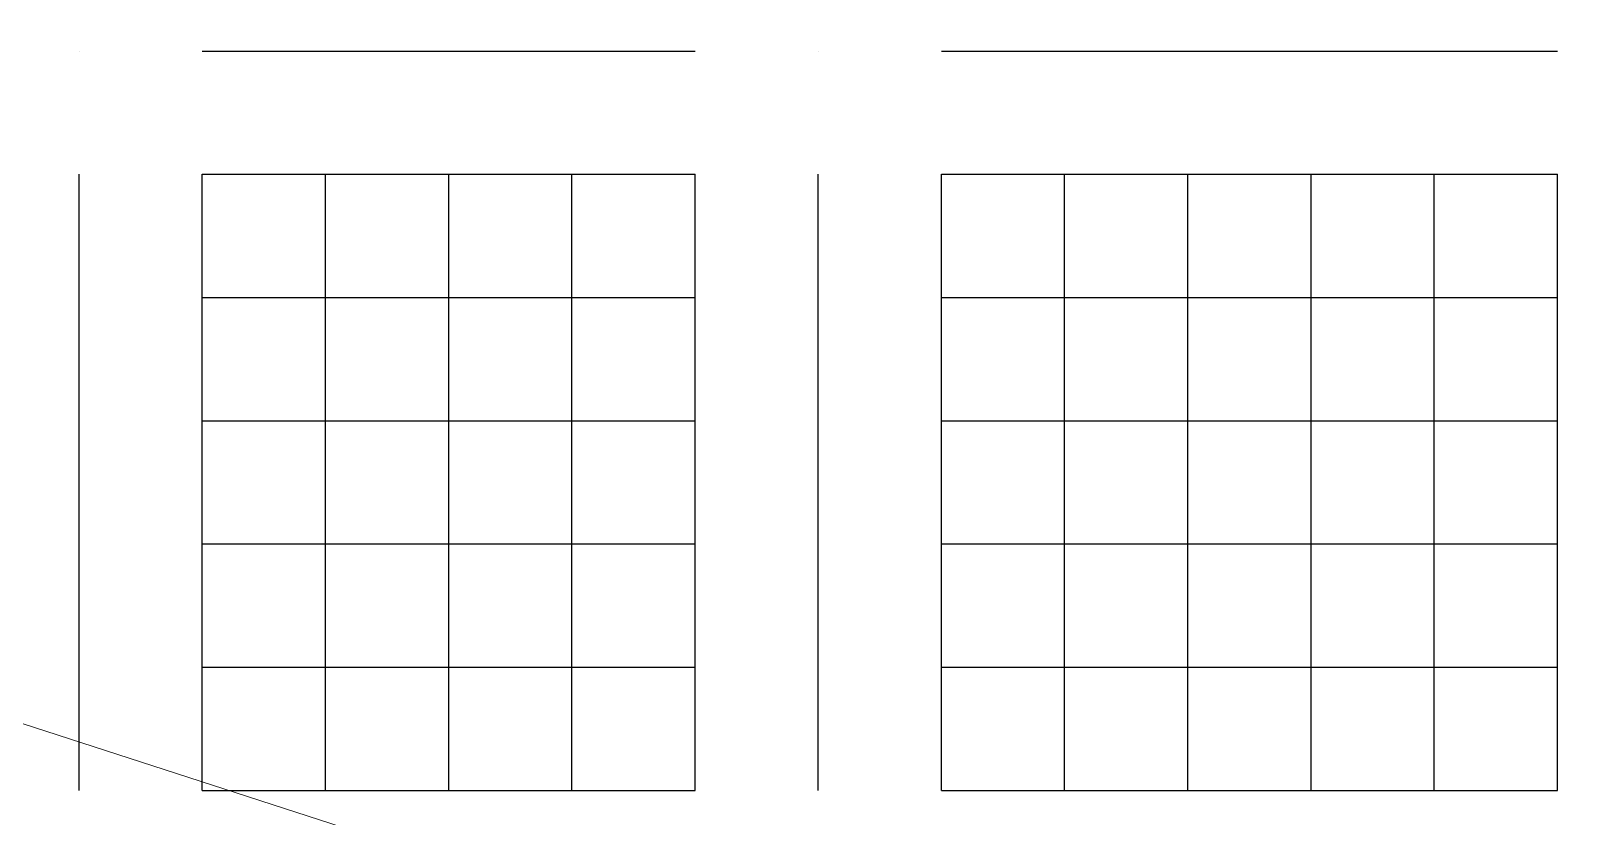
# Model space of a CAD drawing. Header units: millimetres. Extents: x 6 to 745025, y -1528 to 119936.
# Drawn here: x 178.052 to 178.585, y 109.267 to 109.537 of the extents above; entities that cross this region are included whole.
import ezdxf

# ---------------------------------------------------------------- set-up
doc = ezdxf.new("R2010")
doc.units = ezdxf.units.MM
doc.header["$MEASUREMENT"] = 0
doc.layers.get('0').update_dxf_attribs({"linetype": 'CONTINUOUS'})

msp = doc.modelspace()

# ---------------------------------------------------------------- linework, layer by layer
at = {"color": 0, "linetype": 'Continuous', "lineweight": 25, "true_color": 0x000005}
for p, q in [((178.06811, 109.53044), (178.06811, 109.53044)), ((178.06811, 109.53044), (178.06811, 109.53044)), ((178.06811, 109.53044), (178.06811, 109.53044)), ((178.06811, 109.53044), (178.06811, 109.53044)), ((178.06811, 109.53044), (178.06811, 109.53044)), ((178.06811, 109.53044), (178.06811, 109.53044)), ((178.06811, 109.53044), (178.06811, 109.53044)), ((178.06811, 109.53044), (178.06811, 109.53044)), ((178.06811, 109.53044), (178.06811, 109.53044)), ((178.06811, 109.53044), (178.06811, 109.53044)), ((178.06811, 109.53044), (178.06811, 109.53044)), ((178.06811, 109.53044), (178.06811, 109.53044)), ((178.06811, 109.53044), (178.06811, 109.53044)), ((178.06811, 109.53044), (178.06811, 109.53044)), ((178.11044, 109.53044), (178.11044, 109.53044)), ((178.11044, 109.53044), (178.11044, 109.53044)), ((178.11044, 109.53044), (178.11044, 109.53044)), ((178.11044, 109.53044), (178.11044, 109.53044)), ((178.11044, 109.53044), (178.11044, 109.53044)), ((178.11044, 109.53044), (178.11044, 109.53044)), ((178.11044, 109.53044), (178.11044, 109.53044)), ((178.11044, 109.53044), (178.11044, 109.53044)), ((178.15277, 109.53044), (178.15277, 109.53044)), ((178.15277, 109.53044), (178.15277, 109.53044)), ((178.15277, 109.53044), (178.15277, 109.53044)), ((178.15277, 109.53044), (178.15277, 109.53044)), ((178.15277, 109.53044), (178.15277, 109.53044)), ((178.15277, 109.53044), (178.15277, 109.53044)), ((178.15277, 109.53044), (178.15277, 109.53044)), ((178.19511, 109.53044), (178.19511, 109.53044)), ((178.19511, 109.53044), (178.19511, 109.53044)), ((178.19511, 109.53044), (178.19511, 109.53044)), ((178.19511, 109.53044), (178.19511, 109.53044)), ((178.19511, 109.53044), (178.19511, 109.53044)), ((178.19511, 109.53044), (178.19511, 109.53044)), ((178.19511, 109.53044), (178.19511, 109.53044)), ((178.23744, 109.53044), (178.23744, 109.53044)), ((178.23744, 109.53044), (178.23744, 109.53044)), ((178.23744, 109.53044), (178.23744, 109.53044)), ((178.23744, 109.53044), (178.23744, 109.53044)), ((178.23744, 109.53044), (178.23744, 109.53044)), ((178.23744, 109.53044), (178.23744, 109.53044)), ((178.23744, 109.53044), (178.23744, 109.53044)), ((178.27977, 109.53044), (178.27977, 109.53044)), ((178.27977, 109.53044), (178.27977, 109.53044)), ((178.27977, 109.53044), (178.27977, 109.53044)), ((178.27977, 109.53044), (178.27977, 109.53044)), ((178.27977, 109.53044), (178.27977, 109.53044)), ((178.27977, 109.53044), (178.27977, 109.53044)), ((178.27977, 109.53044), (178.27977, 109.53044)), ((178.32211, 109.53044), (178.32211, 109.53044)), ((178.32211, 109.53044), (178.32211, 109.53044)), ((178.32211, 109.53044), (178.32211, 109.53044)), ((178.32211, 109.53044), (178.32211, 109.53044)), ((178.32211, 109.53044), (178.32211, 109.53044)), ((178.32211, 109.53044), (178.32211, 109.53044)), ((178.32211, 109.53044), (178.32211, 109.53044)), ((178.32211, 109.53044), (178.32211, 109.53044)), ((178.32211, 109.53044), (178.32211, 109.53044)), ((178.32211, 109.53044), (178.32211, 109.53044)), ((178.32211, 109.53044), (178.32211, 109.53044)), ((178.32211, 109.53044), (178.32211, 109.53044)), ((178.32211, 109.53044), (178.32211, 109.53044)), ((178.32211, 109.53044), (178.32211, 109.53044)), ((178.36444, 109.53044), (178.36444, 109.53044)), ((178.36444, 109.53044), (178.36444, 109.53044)), ((178.36444, 109.53044), (178.36444, 109.53044)), ((178.36444, 109.53044), (178.36444, 109.53044)), ((178.36444, 109.53044), (178.36444, 109.53044)), ((178.36444, 109.53044), (178.36444, 109.53044)), ((178.36444, 109.53044), (178.36444, 109.53044)), ((178.36444, 109.53044), (178.36444, 109.53044)), ((178.40677, 109.53044), (178.40677, 109.53044)), ((178.40677, 109.53044), (178.40677, 109.53044)), ((178.40677, 109.53044), (178.40677, 109.53044)), ((178.40677, 109.53044), (178.40677, 109.53044)), ((178.40677, 109.53044), (178.40677, 109.53044)), ((178.40677, 109.53044), (178.40677, 109.53044)), ((178.40677, 109.53044), (178.40677, 109.53044)), ((178.44911, 109.53044), (178.44911, 109.53044)), ((178.44911, 109.53044), (178.44911, 109.53044)), ((178.44911, 109.53044), (178.44911, 109.53044)), ((178.44911, 109.53044), (178.44911, 109.53044)), ((178.44911, 109.53044), (178.44911, 109.53044)), ((178.44911, 109.53044), (178.44911, 109.53044)), ((178.44911, 109.53044), (178.44911, 109.53044)), ((178.49144, 109.53044), (178.49144, 109.53044)), ((178.49144, 109.53044), (178.49144, 109.53044)), ((178.49144, 109.53044), (178.49144, 109.53044)), ((178.49144, 109.53044), (178.49144, 109.53044)), ((178.49144, 109.53044), (178.49144, 109.53044)), ((178.49144, 109.53044), (178.49144, 109.53044)), ((178.49144, 109.53044), (178.49144, 109.53044)), ((178.53377, 109.53044), (178.53377, 109.53044)), ((178.53377, 109.53044), (178.53377, 109.53044)), ((178.53377, 109.53044), (178.53377, 109.53044)), ((178.53377, 109.53044), (178.53377, 109.53044)), ((178.53377, 109.53044), (178.53377, 109.53044)), ((178.53377, 109.53044), (178.53377, 109.53044)), ((178.53377, 109.53044), (178.53377, 109.53044)), ((178.57611, 109.53044), (178.57611, 109.53044)), ((178.57611, 109.53044), (178.57611, 109.53044)), ((178.57611, 109.53044), (178.57611, 109.53044)), ((178.57611, 109.53044), (178.57611, 109.53044)), ((178.57611, 109.53044), (178.57611, 109.53044)), ((178.57611, 109.53044), (178.57611, 109.53044)), ((178.57611, 109.53044), (178.57611, 109.53044)), ((178.06811, 109.48811), (178.06811, 109.48811)), ((178.06811, 109.48811), (178.06811, 109.48811)), ((178.06811, 109.48811), (178.06811, 109.48811)), ((178.06811, 109.48811), (178.06811, 109.48811)), ((178.06811, 109.48811), (178.06811, 109.48811)), ((178.06811, 109.48811), (178.06811, 109.48811)), ((178.06811, 109.48811), (178.06811, 109.48811)), ((178.32211, 109.48811), (178.32211, 109.48811)), ((178.32211, 109.48811), (178.32211, 109.48811)), ((178.32211, 109.48811), (178.32211, 109.48811)), ((178.32211, 109.48811), (178.32211, 109.48811)), ((178.32211, 109.48811), (178.32211, 109.48811)), ((178.32211, 109.48811), (178.32211, 109.48811)), ((178.32211, 109.48811), (178.32211, 109.48811)), ((178.06811, 109.44578), (178.06811, 109.44578)), ((178.06811, 109.44578), (178.06811, 109.44578)), ((178.06811, 109.44578), (178.06811, 109.44578)), ((178.06811, 109.44578), (178.06811, 109.44578)), ((178.06811, 109.44578), (178.06811, 109.44578)), ((178.06811, 109.44578), (178.06811, 109.44578)), ((178.06811, 109.44578), (178.06811, 109.44578)), ((178.32211, 109.44578), (178.32211, 109.44578)), ((178.32211, 109.44578), (178.32211, 109.44578)), ((178.32211, 109.44578), (178.32211, 109.44578)), ((178.32211, 109.44578), (178.32211, 109.44578)), ((178.32211, 109.44578), (178.32211, 109.44578)), ((178.32211, 109.44578), (178.32211, 109.44578)), ((178.32211, 109.44578), (178.32211, 109.44578)), ((178.06811, 109.40344), (178.06811, 109.40344)), ((178.06811, 109.40344), (178.06811, 109.40344)), ((178.06811, 109.40344), (178.06811, 109.40344)), ((178.06811, 109.40344), (178.06811, 109.40344)), ((178.06811, 109.40344), (178.06811, 109.40344)), ((178.06811, 109.40344), (178.06811, 109.40344)), ((178.06811, 109.40344), (178.06811, 109.40344)), ((178.32211, 109.40344), (178.32211, 109.40344)), ((178.32211, 109.40344), (178.32211, 109.40344)), ((178.32211, 109.40344), (178.32211, 109.40344)), ((178.32211, 109.40344), (178.32211, 109.40344)), ((178.32211, 109.40344), (178.32211, 109.40344)), ((178.32211, 109.40344), (178.32211, 109.40344)), ((178.32211, 109.40344), (178.32211, 109.40344)), ((178.06811, 109.36111), (178.06811, 109.36111)), ((178.06811, 109.36111), (178.06811, 109.36111)), ((178.06811, 109.36111), (178.06811, 109.36111)), ((178.06811, 109.36111), (178.06811, 109.36111)), ((178.06811, 109.36111), (178.06811, 109.36111)), ((178.06811, 109.36111), (178.06811, 109.36111)), ((178.06811, 109.36111), (178.06811, 109.36111)), ((178.32211, 109.36111), (178.32211, 109.36111)), ((178.32211, 109.36111), (178.32211, 109.36111)), ((178.32211, 109.36111), (178.32211, 109.36111)), ((178.32211, 109.36111), (178.32211, 109.36111)), ((178.32211, 109.36111), (178.32211, 109.36111)), ((178.32211, 109.36111), (178.32211, 109.36111)), ((178.32211, 109.36111), (178.32211, 109.36111)), ((178.06811, 109.31878), (178.06811, 109.31878)), ((178.06811, 109.31878), (178.06811, 109.31878)), ((178.06811, 109.31878), (178.06811, 109.31878)), ((178.06811, 109.31878), (178.06811, 109.31878)), ((178.06811, 109.31878), (178.06811, 109.31878)), ((178.06811, 109.31878), (178.06811, 109.31878)), ((178.06811, 109.31878), (178.06811, 109.31878)), ((178.32211, 109.31878), (178.32211, 109.31878)), ((178.32211, 109.31878), (178.32211, 109.31878)), ((178.32211, 109.31878), (178.32211, 109.31878)), ((178.32211, 109.31878), (178.32211, 109.31878)), ((178.32211, 109.31878), (178.32211, 109.31878)), ((178.32211, 109.31878), (178.32211, 109.31878)), ((178.32211, 109.31878), (178.32211, 109.31878)), ((178.06811, 109.27644), (178.06811, 109.27644)), ((178.06811, 109.27644), (178.06811, 109.27644)), ((178.06811, 109.27644), (178.06811, 109.27644)), ((178.32211, 109.27644), (178.32211, 109.27644)), ((178.32211, 109.27644), (178.32211, 109.27644)), ((178.32211, 109.27644), (178.32211, 109.27644)), ((178.32211, 109.27644), (178.32211, 109.27644)), ((178.32211, 109.27644), (178.32211, 109.27644)), ((178.32211, 109.27644), (178.32211, 109.27644)), ((178.32211, 109.27644), (178.32211, 109.27644)), ((178.32211, 109.27644), (178.32211, 109.27644))]:
    msp.add_line(p, q, dxfattribs=at)
at = {"color": 0, "linetype": 'Continuous', "lineweight": 18, "true_color": 0x000003}
msp.add_lwpolyline([(179.29577, 110.84278), (176.29011, 109.86911), (179.29577, 108.89544)], dxfattribs=at)
at = {"color": 0, "linetype": 'Continuous', "lineweight": 25, "true_color": 0x000005}
for points in [[(178.11044, 109.53044), (178.15277, 109.53044), (178.19511, 109.53044), (178.23744, 109.53044), (178.27977, 109.53044)], [(178.11044, 109.53044), (178.15277, 109.53044), (178.19511, 109.53044), (178.23744, 109.53044), (178.27977, 109.53044)], [(178.11044, 109.53044), (178.15277, 109.53044), (178.19511, 109.53044), (178.23744, 109.53044), (178.27977, 109.53044)], [(178.11044, 109.53044), (178.15277, 109.53044), (178.19511, 109.53044), (178.23744, 109.53044), (178.27977, 109.53044)], [(178.11044, 109.53044), (178.15277, 109.53044), (178.19511, 109.53044), (178.23744, 109.53044), (178.27977, 109.53044)], [(178.11044, 109.53044), (178.15277, 109.53044), (178.19511, 109.53044), (178.23744, 109.53044), (178.27977, 109.53044)], [(178.11044, 109.53044), (178.15277, 109.53044), (178.19511, 109.53044), (178.23744, 109.53044), (178.27977, 109.53044)], [(178.36444, 109.53044), (178.40677, 109.53044), (178.44911, 109.53044), (178.49144, 109.53044), (178.53377, 109.53044), (178.57611, 109.53044)], [(178.36444, 109.53044), (178.40677, 109.53044), (178.44911, 109.53044), (178.49144, 109.53044), (178.53377, 109.53044), (178.57611, 109.53044)], [(178.36444, 109.53044), (178.40677, 109.53044), (178.44911, 109.53044), (178.49144, 109.53044), (178.53377, 109.53044), (178.57611, 109.53044)], [(178.36444, 109.53044), (178.40677, 109.53044), (178.44911, 109.53044), (178.49144, 109.53044), (178.53377, 109.53044), (178.57611, 109.53044)], [(178.36444, 109.53044), (178.40677, 109.53044), (178.44911, 109.53044), (178.49144, 109.53044), (178.53377, 109.53044), (178.57611, 109.53044)], [(178.36444, 109.53044), (178.40677, 109.53044), (178.44911, 109.53044), (178.49144, 109.53044), (178.53377, 109.53044), (178.57611, 109.53044)], [(178.36444, 109.53044), (178.40677, 109.53044), (178.44911, 109.53044), (178.49144, 109.53044), (178.53377, 109.53044), (178.57611, 109.53044)], [(178.06811, 109.27644), (178.06811, 109.31878), (178.06811, 109.36111), (178.06811, 109.40344), (178.06811, 109.44578), (178.06811, 109.48811)], [(178.06811, 109.27644), (178.06811, 109.31878), (178.06811, 109.36111), (178.06811, 109.40344), (178.06811, 109.44578), (178.06811, 109.48811)], [(178.06811, 109.27644), (178.06811, 109.31878), (178.06811, 109.36111), (178.06811, 109.40344), (178.06811, 109.44578), (178.06811, 109.48811)], [(178.06811, 109.27644), (178.06811, 109.31878), (178.06811, 109.36111), (178.06811, 109.40344), (178.06811, 109.44578), (178.06811, 109.48811)], [(178.06811, 109.27644), (178.06811, 109.31878), (178.06811, 109.36111), (178.06811, 109.40344), (178.06811, 109.44578), (178.06811, 109.48811)], [(178.06811, 109.27644), (178.06811, 109.31878), (178.06811, 109.36111), (178.06811, 109.40344), (178.06811, 109.44578), (178.06811, 109.48811)], [(178.06811, 109.27644), (178.06811, 109.31878), (178.06811, 109.36111), (178.06811, 109.40344), (178.06811, 109.44578), (178.06811, 109.48811)], [(178.11044, 109.48811), (178.15277, 109.48811), (178.19511, 109.48811), (178.23744, 109.48811), (178.27977, 109.48811)], [(178.11044, 109.48811), (178.15277, 109.48811), (178.19511, 109.48811), (178.23744, 109.48811), (178.27977, 109.48811)], [(178.11044, 109.48811), (178.15277, 109.48811), (178.19511, 109.48811), (178.23744, 109.48811), (178.27977, 109.48811)], [(178.11044, 109.48811), (178.15277, 109.48811), (178.19511, 109.48811), (178.23744, 109.48811), (178.27977, 109.48811)], [(178.11044, 109.48811), (178.15277, 109.48811), (178.19511, 109.48811), (178.23744, 109.48811), (178.27977, 109.48811)], [(178.11044, 109.48811), (178.15277, 109.48811), (178.19511, 109.48811), (178.23744, 109.48811), (178.27977, 109.48811)], [(178.11044, 109.48811), (178.15277, 109.48811), (178.19511, 109.48811), (178.23744, 109.48811), (178.27977, 109.48811)], [(178.11044, 109.27644), (178.11044, 109.31878), (178.11044, 109.36111), (178.11044, 109.40344), (178.11044, 109.44578), (178.11044, 109.48811)], [(178.11044, 109.27644), (178.11044, 109.31878), (178.11044, 109.36111), (178.11044, 109.40344), (178.11044, 109.44578), (178.11044, 109.48811)], [(178.11044, 109.27644), (178.11044, 109.31878), (178.11044, 109.36111), (178.11044, 109.40344), (178.11044, 109.44578), (178.11044, 109.48811)], [(178.11044, 109.27644), (178.11044, 109.31878), (178.11044, 109.36111), (178.11044, 109.40344), (178.11044, 109.44578), (178.11044, 109.48811)], [(178.11044, 109.27644), (178.11044, 109.31878), (178.11044, 109.36111), (178.11044, 109.40344), (178.11044, 109.44578), (178.11044, 109.48811)], [(178.11044, 109.27644), (178.11044, 109.31878), (178.11044, 109.36111), (178.11044, 109.40344), (178.11044, 109.44578), (178.11044, 109.48811)], [(178.11044, 109.27644), (178.11044, 109.31878), (178.11044, 109.36111), (178.11044, 109.40344), (178.11044, 109.44578), (178.11044, 109.48811)], [(178.11044, 109.27644), (178.11044, 109.31878), (178.11044, 109.36111), (178.11044, 109.40344), (178.11044, 109.44578), (178.11044, 109.48811)], [(178.15277, 109.27644), (178.15277, 109.31878), (178.15277, 109.36111), (178.15277, 109.40344), (178.15277, 109.44578), (178.15277, 109.48811)], [(178.15277, 109.27644), (178.15277, 109.31878), (178.15277, 109.36111), (178.15277, 109.40344), (178.15277, 109.44578), (178.15277, 109.48811)], [(178.15277, 109.27644), (178.15277, 109.31878), (178.15277, 109.36111), (178.15277, 109.40344), (178.15277, 109.44578), (178.15277, 109.48811)], [(178.15277, 109.27644), (178.15277, 109.31878), (178.15277, 109.36111), (178.15277, 109.40344), (178.15277, 109.44578), (178.15277, 109.48811)], [(178.15277, 109.27644), (178.15277, 109.31878), (178.15277, 109.36111), (178.15277, 109.40344), (178.15277, 109.44578), (178.15277, 109.48811)], [(178.15277, 109.27644), (178.15277, 109.31878), (178.15277, 109.36111), (178.15277, 109.40344), (178.15277, 109.44578), (178.15277, 109.48811)], [(178.15277, 109.27644), (178.15277, 109.31878), (178.15277, 109.36111), (178.15277, 109.40344), (178.15277, 109.44578), (178.15277, 109.48811)], [(178.19511, 109.27644), (178.19511, 109.31878), (178.19511, 109.36111), (178.19511, 109.40344), (178.19511, 109.44578), (178.19511, 109.48811)], [(178.19511, 109.27644), (178.19511, 109.31878), (178.19511, 109.36111), (178.19511, 109.40344), (178.19511, 109.44578), (178.19511, 109.48811)], [(178.19511, 109.27644), (178.19511, 109.31878), (178.19511, 109.36111), (178.19511, 109.40344), (178.19511, 109.44578), (178.19511, 109.48811)], [(178.19511, 109.27644), (178.19511, 109.31878), (178.19511, 109.36111), (178.19511, 109.40344), (178.19511, 109.44578), (178.19511, 109.48811)], [(178.19511, 109.27644), (178.19511, 109.31878), (178.19511, 109.36111), (178.19511, 109.40344), (178.19511, 109.44578), (178.19511, 109.48811)], [(178.19511, 109.27644), (178.19511, 109.31878), (178.19511, 109.36111), (178.19511, 109.40344), (178.19511, 109.44578), (178.19511, 109.48811)], [(178.19511, 109.27644), (178.19511, 109.31878), (178.19511, 109.36111), (178.19511, 109.40344), (178.19511, 109.44578), (178.19511, 109.48811)], [(178.23744, 109.27644), (178.23744, 109.31878), (178.23744, 109.36111), (178.23744, 109.40344), (178.23744, 109.44578), (178.23744, 109.48811)], [(178.23744, 109.27644), (178.23744, 109.31878), (178.23744, 109.36111), (178.23744, 109.40344), (178.23744, 109.44578), (178.23744, 109.48811)], [(178.23744, 109.27644), (178.23744, 109.31878), (178.23744, 109.36111), (178.23744, 109.40344), (178.23744, 109.44578), (178.23744, 109.48811)], [(178.23744, 109.27644), (178.23744, 109.31878), (178.23744, 109.36111), (178.23744, 109.40344), (178.23744, 109.44578), (178.23744, 109.48811)], [(178.23744, 109.27644), (178.23744, 109.31878), (178.23744, 109.36111), (178.23744, 109.40344), (178.23744, 109.44578), (178.23744, 109.48811)], [(178.23744, 109.27644), (178.23744, 109.31878), (178.23744, 109.36111), (178.23744, 109.40344), (178.23744, 109.44578), (178.23744, 109.48811)], [(178.23744, 109.27644), (178.23744, 109.31878), (178.23744, 109.36111), (178.23744, 109.40344), (178.23744, 109.44578), (178.23744, 109.48811)], [(178.27977, 109.27644), (178.27977, 109.31878), (178.27977, 109.36111), (178.27977, 109.40344), (178.27977, 109.44578), (178.27977, 109.48811)], [(178.27977, 109.27644), (178.27977, 109.31878), (178.27977, 109.36111), (178.27977, 109.40344), (178.27977, 109.44578), (178.27977, 109.48811)], [(178.27977, 109.27644), (178.27977, 109.31878), (178.27977, 109.36111), (178.27977, 109.40344), (178.27977, 109.44578), (178.27977, 109.48811)], [(178.27977, 109.27644), (178.27977, 109.31878), (178.27977, 109.36111), (178.27977, 109.40344), (178.27977, 109.44578), (178.27977, 109.48811)], [(178.27977, 109.27644), (178.27977, 109.31878), (178.27977, 109.36111), (178.27977, 109.40344), (178.27977, 109.44578), (178.27977, 109.48811)], [(178.27977, 109.27644), (178.27977, 109.31878), (178.27977, 109.36111), (178.27977, 109.40344), (178.27977, 109.44578), (178.27977, 109.48811)], [(178.27977, 109.27644), (178.27977, 109.31878), (178.27977, 109.36111), (178.27977, 109.40344), (178.27977, 109.44578), (178.27977, 109.48811)], [(178.32211, 109.27644), (178.32211, 109.31878), (178.32211, 109.36111), (178.32211, 109.40344), (178.32211, 109.44578), (178.32211, 109.48811)], [(178.32211, 109.27644), (178.32211, 109.31878), (178.32211, 109.36111), (178.32211, 109.40344), (178.32211, 109.44578), (178.32211, 109.48811)], [(178.32211, 109.27644), (178.32211, 109.31878), (178.32211, 109.36111), (178.32211, 109.40344), (178.32211, 109.44578), (178.32211, 109.48811)], [(178.32211, 109.27644), (178.32211, 109.31878), (178.32211, 109.36111), (178.32211, 109.40344), (178.32211, 109.44578), (178.32211, 109.48811)], [(178.32211, 109.27644), (178.32211, 109.31878), (178.32211, 109.36111), (178.32211, 109.40344), (178.32211, 109.44578), (178.32211, 109.48811)], [(178.32211, 109.27644), (178.32211, 109.31878), (178.32211, 109.36111), (178.32211, 109.40344), (178.32211, 109.44578), (178.32211, 109.48811)], [(178.32211, 109.27644), (178.32211, 109.31878), (178.32211, 109.36111), (178.32211, 109.40344), (178.32211, 109.44578), (178.32211, 109.48811)], [(178.36444, 109.48811), (178.40677, 109.48811), (178.44911, 109.48811), (178.49144, 109.48811), (178.53377, 109.48811), (178.57611, 109.48811)], [(178.36444, 109.48811), (178.40677, 109.48811), (178.44911, 109.48811), (178.49144, 109.48811), (178.53377, 109.48811), (178.57611, 109.48811)], [(178.36444, 109.48811), (178.40677, 109.48811), (178.44911, 109.48811), (178.49144, 109.48811), (178.53377, 109.48811), (178.57611, 109.48811)], [(178.36444, 109.48811), (178.40677, 109.48811), (178.44911, 109.48811), (178.49144, 109.48811), (178.53377, 109.48811), (178.57611, 109.48811)], [(178.36444, 109.48811), (178.40677, 109.48811), (178.44911, 109.48811), (178.49144, 109.48811), (178.53377, 109.48811), (178.57611, 109.48811)], [(178.36444, 109.48811), (178.40677, 109.48811), (178.44911, 109.48811), (178.49144, 109.48811), (178.53377, 109.48811), (178.57611, 109.48811)], [(178.36444, 109.48811), (178.40677, 109.48811), (178.44911, 109.48811), (178.49144, 109.48811), (178.53377, 109.48811), (178.57611, 109.48811)], [(178.36444, 109.27644), (178.36444, 109.31878), (178.36444, 109.36111), (178.36444, 109.40344), (178.36444, 109.44578), (178.36444, 109.48811)], [(178.36444, 109.27644), (178.36444, 109.31878), (178.36444, 109.36111), (178.36444, 109.40344), (178.36444, 109.44578), (178.36444, 109.48811)], [(178.36444, 109.27644), (178.36444, 109.31878), (178.36444, 109.36111), (178.36444, 109.40344), (178.36444, 109.44578), (178.36444, 109.48811)], [(178.36444, 109.27644), (178.36444, 109.31878), (178.36444, 109.36111), (178.36444, 109.40344), (178.36444, 109.44578), (178.36444, 109.48811)], [(178.36444, 109.27644), (178.36444, 109.31878), (178.36444, 109.36111), (178.36444, 109.40344), (178.36444, 109.44578), (178.36444, 109.48811)], [(178.36444, 109.27644), (178.36444, 109.31878), (178.36444, 109.36111), (178.36444, 109.40344), (178.36444, 109.44578), (178.36444, 109.48811)], [(178.36444, 109.27644), (178.36444, 109.31878), (178.36444, 109.36111), (178.36444, 109.40344), (178.36444, 109.44578), (178.36444, 109.48811)], [(178.36444, 109.27644), (178.36444, 109.31878), (178.36444, 109.36111), (178.36444, 109.40344), (178.36444, 109.44578), (178.36444, 109.48811)], [(178.40677, 109.27644), (178.40677, 109.31878), (178.40677, 109.36111), (178.40677, 109.40344), (178.40677, 109.44578), (178.40677, 109.48811)], [(178.40677, 109.27644), (178.40677, 109.31878), (178.40677, 109.36111), (178.40677, 109.40344), (178.40677, 109.44578), (178.40677, 109.48811)], [(178.40677, 109.27644), (178.40677, 109.31878), (178.40677, 109.36111), (178.40677, 109.40344), (178.40677, 109.44578), (178.40677, 109.48811)], [(178.40677, 109.27644), (178.40677, 109.31878), (178.40677, 109.36111), (178.40677, 109.40344), (178.40677, 109.44578), (178.40677, 109.48811)], [(178.40677, 109.27644), (178.40677, 109.31878), (178.40677, 109.36111), (178.40677, 109.40344), (178.40677, 109.44578), (178.40677, 109.48811)], [(178.40677, 109.27644), (178.40677, 109.31878), (178.40677, 109.36111), (178.40677, 109.40344), (178.40677, 109.44578), (178.40677, 109.48811)], [(178.40677, 109.27644), (178.40677, 109.31878), (178.40677, 109.36111), (178.40677, 109.40344), (178.40677, 109.44578), (178.40677, 109.48811)], [(178.44911, 109.27644), (178.44911, 109.31878), (178.44911, 109.36111), (178.44911, 109.40344), (178.44911, 109.44578), (178.44911, 109.48811)], [(178.44911, 109.27644), (178.44911, 109.31878), (178.44911, 109.36111), (178.44911, 109.40344), (178.44911, 109.44578), (178.44911, 109.48811)], [(178.44911, 109.27644), (178.44911, 109.31878), (178.44911, 109.36111), (178.44911, 109.40344), (178.44911, 109.44578), (178.44911, 109.48811)], [(178.44911, 109.27644), (178.44911, 109.31878), (178.44911, 109.36111), (178.44911, 109.40344), (178.44911, 109.44578), (178.44911, 109.48811)], [(178.44911, 109.27644), (178.44911, 109.31878), (178.44911, 109.36111), (178.44911, 109.40344), (178.44911, 109.44578), (178.44911, 109.48811)], [(178.44911, 109.27644), (178.44911, 109.31878), (178.44911, 109.36111), (178.44911, 109.40344), (178.44911, 109.44578), (178.44911, 109.48811)], [(178.44911, 109.27644), (178.44911, 109.31878), (178.44911, 109.36111), (178.44911, 109.40344), (178.44911, 109.44578), (178.44911, 109.48811)], [(178.49144, 109.27644), (178.49144, 109.31878), (178.49144, 109.36111), (178.49144, 109.40344), (178.49144, 109.44578), (178.49144, 109.48811)], [(178.49144, 109.27644), (178.49144, 109.31878), (178.49144, 109.36111), (178.49144, 109.40344), (178.49144, 109.44578), (178.49144, 109.48811)], [(178.49144, 109.27644), (178.49144, 109.31878), (178.49144, 109.36111), (178.49144, 109.40344), (178.49144, 109.44578), (178.49144, 109.48811)], [(178.49144, 109.27644), (178.49144, 109.31878), (178.49144, 109.36111), (178.49144, 109.40344), (178.49144, 109.44578), (178.49144, 109.48811)], [(178.49144, 109.27644), (178.49144, 109.31878), (178.49144, 109.36111), (178.49144, 109.40344), (178.49144, 109.44578), (178.49144, 109.48811)], [(178.49144, 109.27644), (178.49144, 109.31878), (178.49144, 109.36111), (178.49144, 109.40344), (178.49144, 109.44578), (178.49144, 109.48811)], [(178.49144, 109.27644), (178.49144, 109.31878), (178.49144, 109.36111), (178.49144, 109.40344), (178.49144, 109.44578), (178.49144, 109.48811)], [(178.53377, 109.27644), (178.53377, 109.31878), (178.53377, 109.36111), (178.53377, 109.40344), (178.53377, 109.44578), (178.53377, 109.48811)], [(178.53377, 109.27644), (178.53377, 109.31878), (178.53377, 109.36111), (178.53377, 109.40344), (178.53377, 109.44578), (178.53377, 109.48811)], [(178.53377, 109.27644), (178.53377, 109.31878), (178.53377, 109.36111), (178.53377, 109.40344), (178.53377, 109.44578), (178.53377, 109.48811)], [(178.53377, 109.27644), (178.53377, 109.31878), (178.53377, 109.36111), (178.53377, 109.40344), (178.53377, 109.44578), (178.53377, 109.48811)], [(178.53377, 109.27644), (178.53377, 109.31878), (178.53377, 109.36111), (178.53377, 109.40344), (178.53377, 109.44578), (178.53377, 109.48811)], [(178.53377, 109.27644), (178.53377, 109.31878), (178.53377, 109.36111), (178.53377, 109.40344), (178.53377, 109.44578), (178.53377, 109.48811)], [(178.53377, 109.27644), (178.53377, 109.31878), (178.53377, 109.36111), (178.53377, 109.40344), (178.53377, 109.44578), (178.53377, 109.48811)], [(178.57611, 109.27644), (178.57611, 109.31878), (178.57611, 109.36111), (178.57611, 109.40344), (178.57611, 109.44578), (178.57611, 109.48811)], [(178.57611, 109.27644), (178.57611, 109.31878), (178.57611, 109.36111), (178.57611, 109.40344), (178.57611, 109.44578), (178.57611, 109.48811)], [(178.57611, 109.27644), (178.57611, 109.31878), (178.57611, 109.36111), (178.57611, 109.40344), (178.57611, 109.44578), (178.57611, 109.48811)], [(178.57611, 109.27644), (178.57611, 109.31878), (178.57611, 109.36111), (178.57611, 109.40344), (178.57611, 109.44578), (178.57611, 109.48811)], [(178.57611, 109.27644), (178.57611, 109.31878), (178.57611, 109.36111), (178.57611, 109.40344), (178.57611, 109.44578), (178.57611, 109.48811)], [(178.57611, 109.27644), (178.57611, 109.31878), (178.57611, 109.36111), (178.57611, 109.40344), (178.57611, 109.44578), (178.57611, 109.48811)], [(178.57611, 109.27644), (178.57611, 109.31878), (178.57611, 109.36111), (178.57611, 109.40344), (178.57611, 109.44578), (178.57611, 109.48811)], [(178.11044, 109.44578), (178.15277, 109.44578), (178.19511, 109.44578), (178.23744, 109.44578), (178.27977, 109.44578)], [(178.11044, 109.44578), (178.15277, 109.44578), (178.19511, 109.44578), (178.23744, 109.44578), (178.27977, 109.44578)], [(178.11044, 109.44578), (178.15277, 109.44578), (178.19511, 109.44578), (178.23744, 109.44578), (178.27977, 109.44578)], [(178.11044, 109.44578), (178.15277, 109.44578), (178.19511, 109.44578), (178.23744, 109.44578), (178.27977, 109.44578)], [(178.11044, 109.44578), (178.15277, 109.44578), (178.19511, 109.44578), (178.23744, 109.44578), (178.27977, 109.44578)], [(178.11044, 109.44578), (178.15277, 109.44578), (178.19511, 109.44578), (178.23744, 109.44578), (178.27977, 109.44578)], [(178.11044, 109.44578), (178.15277, 109.44578), (178.19511, 109.44578), (178.23744, 109.44578), (178.27977, 109.44578)], [(178.36444, 109.44578), (178.40677, 109.44578), (178.44911, 109.44578), (178.49144, 109.44578), (178.53377, 109.44578), (178.57611, 109.44578)], [(178.36444, 109.44578), (178.40677, 109.44578), (178.44911, 109.44578), (178.49144, 109.44578), (178.53377, 109.44578), (178.57611, 109.44578)], [(178.36444, 109.44578), (178.40677, 109.44578), (178.44911, 109.44578), (178.49144, 109.44578), (178.53377, 109.44578), (178.57611, 109.44578)], [(178.36444, 109.44578), (178.40677, 109.44578), (178.44911, 109.44578), (178.49144, 109.44578), (178.53377, 109.44578), (178.57611, 109.44578)], [(178.36444, 109.44578), (178.40677, 109.44578), (178.44911, 109.44578), (178.49144, 109.44578), (178.53377, 109.44578), (178.57611, 109.44578)], [(178.36444, 109.44578), (178.40677, 109.44578), (178.44911, 109.44578), (178.49144, 109.44578), (178.53377, 109.44578), (178.57611, 109.44578)], [(178.36444, 109.44578), (178.40677, 109.44578), (178.44911, 109.44578), (178.49144, 109.44578), (178.53377, 109.44578), (178.57611, 109.44578)], [(178.11044, 109.40344), (178.15277, 109.40344), (178.19511, 109.40344), (178.23744, 109.40344), (178.27977, 109.40344)], [(178.11044, 109.40344), (178.15277, 109.40344), (178.19511, 109.40344), (178.23744, 109.40344), (178.27977, 109.40344)], [(178.11044, 109.40344), (178.15277, 109.40344), (178.19511, 109.40344), (178.23744, 109.40344), (178.27977, 109.40344)], [(178.11044, 109.40344), (178.15277, 109.40344), (178.19511, 109.40344), (178.23744, 109.40344), (178.27977, 109.40344)], [(178.11044, 109.40344), (178.15277, 109.40344), (178.19511, 109.40344), (178.23744, 109.40344), (178.27977, 109.40344)], [(178.11044, 109.40344), (178.15277, 109.40344), (178.19511, 109.40344), (178.23744, 109.40344), (178.27977, 109.40344)], [(178.11044, 109.40344), (178.15277, 109.40344), (178.19511, 109.40344), (178.23744, 109.40344), (178.27977, 109.40344)], [(178.36444, 109.40344), (178.40677, 109.40344), (178.44911, 109.40344), (178.49144, 109.40344), (178.53377, 109.40344), (178.57611, 109.40344)], [(178.36444, 109.40344), (178.40677, 109.40344), (178.44911, 109.40344), (178.49144, 109.40344), (178.53377, 109.40344), (178.57611, 109.40344)], [(178.36444, 109.40344), (178.40677, 109.40344), (178.44911, 109.40344), (178.49144, 109.40344), (178.53377, 109.40344), (178.57611, 109.40344)], [(178.36444, 109.40344), (178.40677, 109.40344), (178.44911, 109.40344), (178.49144, 109.40344), (178.53377, 109.40344), (178.57611, 109.40344)], [(178.36444, 109.40344), (178.40677, 109.40344), (178.44911, 109.40344), (178.49144, 109.40344), (178.53377, 109.40344), (178.57611, 109.40344)], [(178.36444, 109.40344), (178.40677, 109.40344), (178.44911, 109.40344), (178.49144, 109.40344), (178.53377, 109.40344), (178.57611, 109.40344)], [(178.36444, 109.40344), (178.40677, 109.40344), (178.44911, 109.40344), (178.49144, 109.40344), (178.53377, 109.40344), (178.57611, 109.40344)], [(178.11044, 109.36111), (178.15277, 109.36111), (178.19511, 109.36111), (178.23744, 109.36111), (178.27977, 109.36111)], [(178.11044, 109.36111), (178.15277, 109.36111), (178.19511, 109.36111), (178.23744, 109.36111), (178.27977, 109.36111)], [(178.11044, 109.36111), (178.15277, 109.36111), (178.19511, 109.36111), (178.23744, 109.36111), (178.27977, 109.36111)], [(178.11044, 109.36111), (178.15277, 109.36111), (178.19511, 109.36111), (178.23744, 109.36111), (178.27977, 109.36111)], [(178.11044, 109.36111), (178.15277, 109.36111), (178.19511, 109.36111), (178.23744, 109.36111), (178.27977, 109.36111)], [(178.11044, 109.36111), (178.15277, 109.36111), (178.19511, 109.36111), (178.23744, 109.36111), (178.27977, 109.36111)], [(178.11044, 109.36111), (178.15277, 109.36111), (178.19511, 109.36111), (178.23744, 109.36111), (178.27977, 109.36111)], [(178.36444, 109.36111), (178.40677, 109.36111), (178.44911, 109.36111), (178.49144, 109.36111), (178.53377, 109.36111), (178.57611, 109.36111)], [(178.36444, 109.36111), (178.40677, 109.36111), (178.44911, 109.36111), (178.49144, 109.36111), (178.53377, 109.36111), (178.57611, 109.36111)], [(178.36444, 109.36111), (178.40677, 109.36111), (178.44911, 109.36111), (178.49144, 109.36111), (178.53377, 109.36111), (178.57611, 109.36111)], [(178.36444, 109.36111), (178.40677, 109.36111), (178.44911, 109.36111), (178.49144, 109.36111), (178.53377, 109.36111), (178.57611, 109.36111)], [(178.36444, 109.36111), (178.40677, 109.36111), (178.44911, 109.36111), (178.49144, 109.36111), (178.53377, 109.36111), (178.57611, 109.36111)], [(178.36444, 109.36111), (178.40677, 109.36111), (178.44911, 109.36111), (178.49144, 109.36111), (178.53377, 109.36111), (178.57611, 109.36111)], [(178.36444, 109.36111), (178.40677, 109.36111), (178.44911, 109.36111), (178.49144, 109.36111), (178.53377, 109.36111), (178.57611, 109.36111)], [(178.11044, 109.31878), (178.15277, 109.31878), (178.19511, 109.31878), (178.23744, 109.31878), (178.27977, 109.31878)], [(178.11044, 109.31878), (178.15277, 109.31878), (178.19511, 109.31878), (178.23744, 109.31878), (178.27977, 109.31878)], [(178.11044, 109.31878), (178.15277, 109.31878), (178.19511, 109.31878), (178.23744, 109.31878), (178.27977, 109.31878)], [(178.11044, 109.31878), (178.15277, 109.31878), (178.19511, 109.31878), (178.23744, 109.31878), (178.27977, 109.31878)], [(178.11044, 109.31878), (178.15277, 109.31878), (178.19511, 109.31878), (178.23744, 109.31878), (178.27977, 109.31878)], [(178.11044, 109.31878), (178.15277, 109.31878), (178.19511, 109.31878), (178.23744, 109.31878), (178.27977, 109.31878)], [(178.11044, 109.31878), (178.15277, 109.31878), (178.19511, 109.31878), (178.23744, 109.31878), (178.27977, 109.31878)], [(178.36444, 109.31878), (178.40677, 109.31878), (178.44911, 109.31878), (178.49144, 109.31878), (178.53377, 109.31878), (178.57611, 109.31878)], [(178.36444, 109.31878), (178.40677, 109.31878), (178.44911, 109.31878), (178.49144, 109.31878), (178.53377, 109.31878), (178.57611, 109.31878)], [(178.36444, 109.31878), (178.40677, 109.31878), (178.44911, 109.31878), (178.49144, 109.31878), (178.53377, 109.31878), (178.57611, 109.31878)], [(178.36444, 109.31878), (178.40677, 109.31878), (178.44911, 109.31878), (178.49144, 109.31878), (178.53377, 109.31878), (178.57611, 109.31878)], [(178.36444, 109.31878), (178.40677, 109.31878), (178.44911, 109.31878), (178.49144, 109.31878), (178.53377, 109.31878), (178.57611, 109.31878)], [(178.36444, 109.31878), (178.40677, 109.31878), (178.44911, 109.31878), (178.49144, 109.31878), (178.53377, 109.31878), (178.57611, 109.31878)], [(178.36444, 109.31878), (178.40677, 109.31878), (178.44911, 109.31878), (178.49144, 109.31878), (178.53377, 109.31878), (178.57611, 109.31878)], [(178.11044, 109.27644), (178.15277, 109.27644), (178.19511, 109.27644), (178.23744, 109.27644), (178.27977, 109.27644)], [(178.11044, 109.27644), (178.15277, 109.27644), (178.19511, 109.27644), (178.23744, 109.27644), (178.27977, 109.27644)], [(178.11044, 109.27644), (178.15277, 109.27644), (178.19511, 109.27644), (178.23744, 109.27644), (178.27977, 109.27644)], [(178.11044, 109.27644), (178.15277, 109.27644), (178.19511, 109.27644), (178.23744, 109.27644), (178.27977, 109.27644)], [(178.11044, 109.27644), (178.15277, 109.27644), (178.19511, 109.27644), (178.23744, 109.27644), (178.27977, 109.27644)], [(178.11044, 109.27644), (178.15277, 109.27644), (178.19511, 109.27644), (178.23744, 109.27644), (178.27977, 109.27644)], [(178.15277, 109.27644), (178.19511, 109.27644), (178.23744, 109.27644), (178.27977, 109.27644)], [(178.15277, 109.27644), (178.19511, 109.27644), (178.23744, 109.27644), (178.27977, 109.27644)], [(178.36444, 109.27644), (178.40677, 109.27644), (178.44911, 109.27644), (178.49144, 109.27644), (178.53377, 109.27644), (178.57611, 109.27644)], [(178.36444, 109.27644), (178.40677, 109.27644), (178.44911, 109.27644), (178.49144, 109.27644), (178.53377, 109.27644), (178.57611, 109.27644)], [(178.36444, 109.27644), (178.40677, 109.27644), (178.44911, 109.27644), (178.49144, 109.27644), (178.53377, 109.27644), (178.57611, 109.27644)], [(178.36444, 109.27644), (178.40677, 109.27644), (178.44911, 109.27644), (178.49144, 109.27644), (178.53377, 109.27644), (178.57611, 109.27644)], [(178.36444, 109.27644), (178.40677, 109.27644), (178.44911, 109.27644), (178.49144, 109.27644), (178.53377, 109.27644), (178.57611, 109.27644)], [(178.36444, 109.27644), (178.40677, 109.27644), (178.44911, 109.27644), (178.49144, 109.27644), (178.53377, 109.27644), (178.57611, 109.27644)], [(178.36444, 109.27644), (178.40677, 109.27644), (178.44911, 109.27644), (178.49144, 109.27644), (178.53377, 109.27644), (178.57611, 109.27644)], [(178.36444, 109.27644), (178.40677, 109.27644), (178.44911, 109.27644), (178.49144, 109.27644), (178.53377, 109.27644), (178.57611, 109.27644)]]:
    msp.add_lwpolyline(points, dxfattribs=at)

doc.saveas('drawing.dxf')
